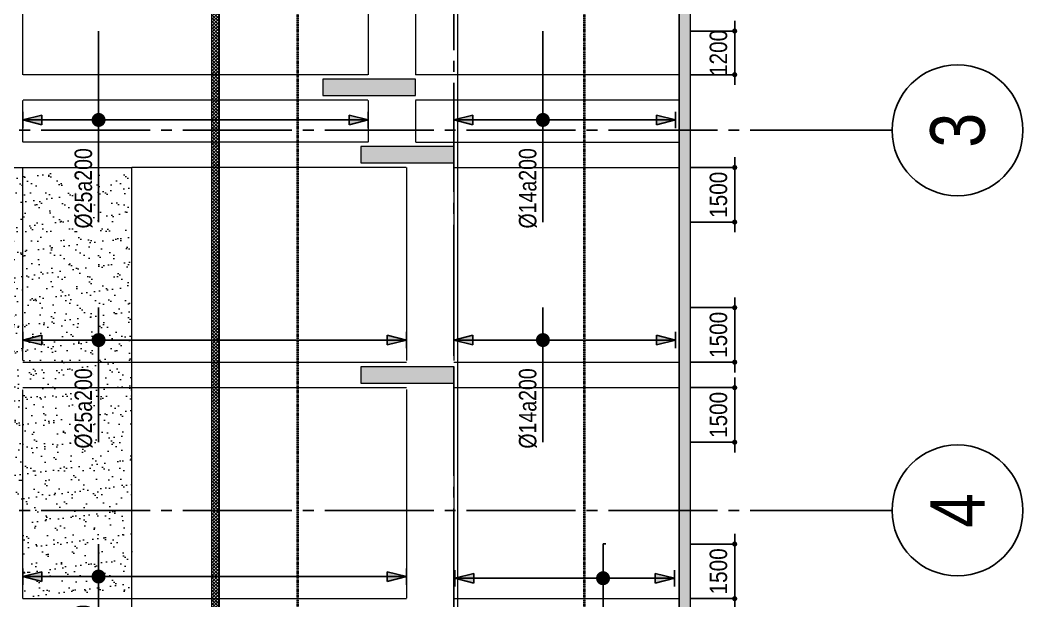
# Model space of a CAD drawing. Header units: millimetres. Extents: x -3819597 to -2591384, y 582389 to 820195.
# Drawn here: x -3344749 to -3317171, y 738094 to 754059 of the extents above; entities that cross this region are included whole.
import ezdxf
from ezdxf.enums import TextEntityAlignment as Align

# ---------------------------------------------------------------- set-up
doc = ezdxf.new("R2010")
doc.units = ezdxf.units.MM
doc.header["$MEASUREMENT"] = 0
for name, pattern in [('CENTER', [2, 1.25, -0.25, 0.25, -0.25]), ('CHG_XX_Cot_Ham 2$0$MB_Luoi truc$0$HTT Hidden 21', [3, 2, -1]), ('CHG_XX_Damsan_Ham 2$0$CHG_XX_Damsan_Ham 2$0$HIDDEN', [0.375, 0.25, -0.125]), ('CHG_XX_Luoi truc$0$MB_Luoi truc$0$Center101', [13, 10, -1, 1, -1]), ('HIDDEN', [0.375, 0.25, -0.125])]:
    doc.linetypes.add(name, pattern=pattern)
doc.layers.get('0').update_dxf_attribs({"lineweight": 9})
doc.layers.get('Defpoints').update_dxf_attribs({"color": 10, "lineweight": 0})
for name, color, linetype in [('02HN. TEXT B', 1, 'Continuous'), ('08HN. SSS X', 6, 'Continuous'), ('12HN. GRID', 1, 'CENTER'), ('CHG_XX_Damsan_Ham 2$0$DTE-MEP-REVISION-1', 2, 'Continuous'), ('CHG_XX_Luoi truc$0$Grid', 34, 'Continuous'), ('CHG_XX_Luoi truc$0$Grid Line', 8, 'CHG_XX_Luoi truc$0$MB_Luoi truc$0$Center101'), ('dim', 51, 'Continuous')]:
    doc.layers.add(name, color=color, linetype=linetype)
for name, color, linetype, lineweight in [('CHG_XX_Cot_Ham 2$0$NS-Pier-H2', 150, 'Continuous', 13), ('CHG_XX_Cot_Ham 2$0$NS-Pier-H2 @ 1', 150, 'Continuous', 13), ('CHG_XX_Cot_Ham 2$0$NS-Pier-H2 @ 150', 150, 'Continuous', 13), ("CHG_XX_Damsan_Ham 2$0$CHG_XX_Damsan_Ham 2$0$'S_General_Hidden_1 Thin", 1, 'CHG_XX_Damsan_Ham 2$0$CHG_XX_Damsan_Ham 2$0$HIDDEN', 18), ('CHG_XX_Damsan_Ham 2$0$CHG_XX_Damsan_Ham 2$0$CHG_XX_Damsan_Ham 2$0$Start net bao', 3, 'Continuous', 18), ('CHG_XX_Damsan_Ham 2$0$CHG_XX_Damsan_Ham 2$0$DBAO', 3, 'Continuous', 13), ('CHG_XX_Damsan_Ham 2$0$CHG_XX_Damsan_Ham 2$0$DTE-MEP-H-SLAB TEXT', 3, 'Continuous', 0), ('CHG_XX_Damsan_Ham 2$0$CHG_XX_Damsan_Ham 2$0$mach ngung thi cong', 6, 'Continuous', 13), ('CHG_XX_Damsan_Ham 2$0$CHG_XX_Damsan_Ham 2$0$Start hatch', 8, 'Continuous', 25), ('CHG_XX_Damsan_Ham 2$0$CHG_XX_Damsan_Ham 2$0$Start net bao', 3, 'Continuous', 18), ('CHG_XX_Damsan_Ham 2$0$CHG_XX_Damsan_Ham 2$0$Start vach', 6, 'Continuous', 25), ('CHG_XX_Damsan_Ham 2$0$DTE-MEP-H-SLAB TEXT', 3, 'Continuous', 0), ('CHG_XX_Damsan_Ham 2$0$HATCH', 57, 'Continuous', 9), ('CHG_XX_Damsan_Ham 2$0$mach ngung thi cong', 6, 'Continuous', 13), ('CHG_XX_Damsan_Ham 2$0$Start vach', 6, 'Continuous', 25), ('thep chay suot', 5, 'HIDDEN', 40)]:
    doc.layers.add(name, color=color, linetype=linetype, lineweight=lineweight)
doc.styles.add('[HN042014]STYLE', font='arial.ttf', dxfattribs={"width": 0.8})
doc.styles.add('CHG_XX_Luoi truc$0$MB_Luoi truc$0$Grid A-F$0$VNI-HelveCB', font='VHELVCB_0.TTF')
doc.styles.add('MB_Luoi truc$0$Arial_C', font='arial.ttf', dxfattribs={"width": 0.85})
doc.dimstyles.new('200', dxfattribs={"dimscale": 200, "dimtxt": 2.4, "dimasz": 0.7, "dimexe": 0.0003, "dimexo": 0, "dimgap": 1, "dimtad": 1, "dimdec": 0, "dimzin": 12, "dimdsep": 46, "dimtxsty": 'MB_Luoi truc$0$Arial_C', "dimblk": 'MB_Luoi truc$0$_Dot', "dimcen": 0.5, "dimclrd": 256, "dimclre": 8, "dimclrt": 1, "dimadec": 0, "dimazin": 0, "dimtfac": 1, "dimtdec": 0, "dimtix": 1, "dimtmove": 2, "dimatfit": 3, "dimldrblk": 'MB_Luoi truc$0$HTT Arrow 30', "dimfxl": 1, "dimtolj": 1, "dimtzin": 0, "dimlwe": -1, "dimarcsym": 0})

# ---------------------------------------------------------------- blocks, each defined once
blk = doc.blocks.new('MB_Luoi truc$0$_Dot')
at = {"color": 0, "linetype": 'ByBlock', "lineweight": -2}
blk.add_line((-0.5, 0), (-1, 0), dxfattribs=at)
at = {"color": 0, "linetype": 'ByBlock', "const_width": 0.5}
blk.add_lwpolyline([(-0.25, 0, 1), (0.25, 0, 1)], format="xyb", close=True, dxfattribs=at)
blk = doc.blocks.new('*D465')
at = {"layer": 'Defpoints', "color": 0, "ltscale": 1500, "transparency": 16777216}
for p in [(-3326324, 739656), (-3325098, 739656), (-3326324, 738156)]:
    blk.add_point(p, dxfattribs=at)
at = {"layer": 'dim', "lineweight": -2, "ltscale": 1500, "transparency": 16777216}
for p, q in [((-3325098, 739796), (-3325098, 739936)), ((-3325098, 738156), (-3325098, 739656)), ((-3325098, 738016), (-3325098, 737876))]:
    blk.add_line(p, q, dxfattribs=at)
at = {"layer": 'dim', "color": 8, "ltscale": 1500, "transparency": 16777216}
for p, q in [((-3326324, 739656), (-3325098, 739656)), ((-3326324, 738156), (-3325098, 738156))]:
    blk.add_line(p, q, dxfattribs=at)
at = {"layer": 'dim', "lineweight": -2, "ltscale": 1500, "transparency": 16777216, "xscale": 140, "yscale": 140, "zscale": 140}
for p, rotation in [((-3325098, 739656), 270), ((-3325098, 738156), 90)]:
    blk.add_blockref('MB_Luoi truc$0$_Dot', p, dxfattribs=dict(at, rotation=rotation))
at = {"layer": 'dim', "color": 1, "ltscale": 1500, "transparency": 16777216, "insert": (-3325543, 738906), "char_height": 480, "attachment_point": 5, "rotation": 90, "style": 'MB_Luoi truc$0$Arial_C'}
blk.add_mtext('\\A1;1500', dxfattribs=at)
blk = doc.blocks.new('MB_Luoi truc$0$HTT Arrow 30')
blk.add_hatch(color=256).paths.add_polyline_path([(-2.5, 0.375), (-2.5, -0.375), (0, 0)])
at = {"color": 0, "linetype": 'ByBlock', "lineweight": -2}
for p, q in [((0, 0), (-2.5, 0.375)), ((-2.5, -0.375), (-2.5, 0.375)), ((0, 0), (-2.5, -0.375))]:
    blk.add_line(p, q, dxfattribs=at)
blk = doc.blocks.new('*U459')
at = {"layer": '12HN. GRID', "linetype": 'Continuous'}
h = blk.add_hatch(color=256, dxfattribs=at)
h.dxf.hatch_style = 1
h.paths.add_polyline_path([(-44, 641.6), (44, 641.6), (0, 817.6)])
h = blk.add_hatch(color=256, dxfattribs=at)
h.dxf.hatch_style = 1
h.paths.add_polyline_path([(0, -1215.7), (44, -1039.7), (-44, -1039.7)])
at = {"layer": '08HN. SSS X', "linetype": 'ByBlock', "ltscale": 10}
for p, q in [((-297.6, 0), (935.7, 0)), ((-297.6, 0), (-297.6, 0)), ((935.7, 0), (935.7, 0))]:
    blk.add_line(p, q, dxfattribs=at)
at = {"layer": '12HN. GRID', "linetype": 'Continuous'}
for p, q in [((-75, 817.6), (75, 817.6)), ((-44, 641.6), (0, 817.6)), ((0, 817.6), (0, -1215.7)), ((0, 817.6), (44, 641.6)), ((-44, 641.6), (44, 641.6)), ((-44, -1039.7), (44, -1039.7)), ((-44, -1039.7), (0, -1215.7)), ((0, -1215.7), (44, -1039.7)), ((-75, -1215.7), (75, -1215.7))]:
    blk.add_line(p, q, dxfattribs=at)
at = {"layer": '12HN. GRID', "linetype": 'Continuous', "const_width": 64, "flags": 128}
blk.add_lwpolyline([(-32, 0, -1), (32, 0, -1)], format="xyb", close=True, dxfattribs=at)
at = {"layer": '02HN. TEXT B', "linetype": 'ByBlock', "style": '[HN042014]STYLE', "width": 0.8, "flags": 8}
blk.add_attdef('1', text='', height=160, dxfattribs=at).set_placement((260.1, 140), align=Align.MIDDLE_LEFT)
blk.add_attdef('0', text='', height=160, dxfattribs=at).set_placement((1102.5, 160), align=Align.MIDDLE_CENTER)
at = {"layer": 'Defpoints', "color": 9, "linetype": 'ByBlock', "style": '[HN042014]STYLE', "width": 0.8, "flags": 9}
for tag, p in [('2', (2890.2, 3041.3)), ('3', (2890.2, 2636.5)), ('4', (2890.2, 2231.8)), ('5', (2890.2, 1841.3))]:
    blk.add_attdef(tag, text='', height=250, dxfattribs=at).set_placement(p, align=Align.MIDDLE_CENTER)
blk = doc.blocks.new('*D466')
at = {"layer": 'Defpoints', "color": 0, "ltscale": 1500, "transparency": 16777216}
for p in [(-3326324, 743956), (-3326324, 742456), (-3325098, 742456)]:
    blk.add_point(p, dxfattribs=at)
at = {"layer": 'dim', "lineweight": -2, "ltscale": 1500, "transparency": 16777216}
for p, q in [((-3325098, 744096), (-3325098, 744236)), ((-3325098, 743956), (-3325098, 742456)), ((-3325098, 742316), (-3325098, 742176))]:
    blk.add_line(p, q, dxfattribs=at)
at = {"layer": 'dim', "color": 8, "ltscale": 1500, "transparency": 16777216}
for p, q in [((-3326324, 743956), (-3325097, 743956)), ((-3326324, 742456), (-3325097, 742456))]:
    blk.add_line(p, q, dxfattribs=at)
at = {"layer": 'dim', "lineweight": -2, "ltscale": 1500, "transparency": 16777216, "xscale": 140, "yscale": 140, "zscale": 140}
for p, rotation in [((-3325098, 743956), 270), ((-3325098, 742456), 90)]:
    blk.add_blockref('MB_Luoi truc$0$_Dot', p, dxfattribs=dict(at, rotation=rotation))
at = {"layer": 'dim', "color": 1, "ltscale": 1500, "transparency": 16777216, "insert": (-3325543, 743206), "char_height": 480, "attachment_point": 5, "rotation": 90, "style": 'MB_Luoi truc$0$Arial_C'}
blk.add_mtext('\\A1;1500', dxfattribs=at)
blk = doc.blocks.new('*D467')
at = {"layer": 'Defpoints', "color": 0, "ltscale": 1500, "transparency": 16777216}
for p in [(-3326324, 746156), (-3325098, 746156), (-3326324, 744656)]:
    blk.add_point(p, dxfattribs=at)
at = {"layer": 'dim', "lineweight": -2, "ltscale": 1500, "transparency": 16777216}
for p, q in [((-3325098, 746296), (-3325098, 746436)), ((-3325098, 744656), (-3325098, 746156)), ((-3325098, 744516), (-3325098, 744376))]:
    blk.add_line(p, q, dxfattribs=at)
at = {"layer": 'dim', "color": 8, "ltscale": 1500, "transparency": 16777216}
for p, q in [((-3326324, 746156), (-3325097, 746156)), ((-3326324, 744656), (-3325097, 744656))]:
    blk.add_line(p, q, dxfattribs=at)
at = {"layer": 'dim', "lineweight": -2, "ltscale": 1500, "transparency": 16777216, "xscale": 140, "yscale": 140, "zscale": 140}
for p, rotation in [((-3325098, 746156), 270), ((-3325098, 744656), 90)]:
    blk.add_blockref('MB_Luoi truc$0$_Dot', p, dxfattribs=dict(at, rotation=rotation))
at = {"layer": 'dim', "color": 1, "ltscale": 1500, "transparency": 16777216, "insert": (-3325543, 745406), "char_height": 480, "attachment_point": 5, "rotation": 90, "style": 'MB_Luoi truc$0$Arial_C'}
blk.add_mtext('\\A1;1500', dxfattribs=at)
blk = doc.blocks.new('*U470')
at = {"layer": '12HN. GRID', "linetype": 'Continuous'}
h = blk.add_hatch(color=256, dxfattribs=at)
h.dxf.hatch_style = 1
h.paths.add_polyline_path([(-44, 641.6), (44, 641.6), (0, 817.6)])
h = blk.add_hatch(color=256, dxfattribs=at)
h.dxf.hatch_style = 1
h.paths.add_polyline_path([(0, -1215.7), (44, -1039.7), (-44, -1039.7)])
at = {"layer": '08HN. SSS X', "linetype": 'ByBlock', "ltscale": 10}
for p, q in [((-814.3, 0), (935.7, 0)), ((-814.3, 0), (-814.3, 0)), ((935.7, 0), (935.7, 0))]:
    blk.add_line(p, q, dxfattribs=at)
at = {"layer": '12HN. GRID', "linetype": 'Continuous'}
for p, q in [((-75, 817.6), (75, 817.6)), ((-44, 641.6), (0, 817.6)), ((0, 817.6), (0, -1215.7)), ((0, 817.6), (44, 641.6)), ((-44, 641.6), (44, 641.6)), ((-44, -1039.7), (44, -1039.7)), ((-44, -1039.7), (0, -1215.7)), ((0, -1215.7), (44, -1039.7)), ((-75, -1215.7), (75, -1215.7))]:
    blk.add_line(p, q, dxfattribs=at)
at = {"layer": '12HN. GRID', "linetype": 'Continuous', "const_width": 64, "flags": 128}
blk.add_lwpolyline([(-32, 0, -1), (32, 0, -1)], format="xyb", close=True, dxfattribs=at)
at = {"layer": '02HN. TEXT B', "linetype": 'ByBlock', "style": '[HN042014]STYLE', "width": 0.8, "flags": 8}
blk.add_attdef('1', text='', height=160, dxfattribs=at).set_placement((260.1, 140), align=Align.MIDDLE_LEFT)
blk.add_attdef('0', text='', height=160, dxfattribs=at).set_placement((1102.5, 160), align=Align.MIDDLE_CENTER)
at = {"layer": 'Defpoints', "color": 9, "linetype": 'ByBlock', "style": '[HN042014]STYLE', "width": 0.8, "flags": 9}
for tag, p in [('2', (2890.2, 3041.3)), ('3', (2890.2, 2636.5)), ('4', (2890.2, 2231.8)), ('5', (2890.2, 1841.3))]:
    blk.add_attdef(tag, text='', height=250, dxfattribs=at).set_placement(p, align=Align.MIDDLE_CENTER)
blk = doc.blocks.new('*D468')
at = {"layer": 'Defpoints', "color": 0, "ltscale": 1500, "transparency": 16777216}
for p in [(-3326324, 750006), (-3326324, 748506), (-3325098, 748506)]:
    blk.add_point(p, dxfattribs=at)
at = {"layer": 'dim', "lineweight": -2, "ltscale": 1500, "transparency": 16777216}
for p, q in [((-3325098, 750146), (-3325098, 750286)), ((-3325098, 750006), (-3325098, 748506)), ((-3325098, 748366), (-3325098, 748226))]:
    blk.add_line(p, q, dxfattribs=at)
at = {"layer": 'dim', "color": 8, "ltscale": 1500, "transparency": 16777216}
for p, q in [((-3326324, 750006), (-3325098, 750006)), ((-3326324, 748506), (-3325098, 748506))]:
    blk.add_line(p, q, dxfattribs=at)
at = {"layer": 'dim', "lineweight": -2, "ltscale": 1500, "transparency": 16777216, "xscale": 140, "yscale": 140, "zscale": 140}
for p, rotation in [((-3325098, 750006), 270), ((-3325098, 748506), 90)]:
    blk.add_blockref('MB_Luoi truc$0$_Dot', p, dxfattribs=dict(at, rotation=rotation))
at = {"layer": 'dim', "color": 1, "ltscale": 1500, "transparency": 16777216, "insert": (-3325543, 749256), "char_height": 480, "attachment_point": 5, "rotation": 90, "style": 'MB_Luoi truc$0$Arial_C'}
blk.add_mtext('\\A1;1500', dxfattribs=at)
blk = doc.blocks.new('*D469')
at = {"layer": 'Defpoints', "color": 0, "ltscale": 1500, "transparency": 16777216}
for p in [(-3326324, 753756), (-3325098, 753756), (-3326324, 752556)]:
    blk.add_point(p, dxfattribs=at)
at = {"layer": 'dim', "lineweight": -2, "ltscale": 1500, "transparency": 16777216}
for p, q in [((-3325098, 753896), (-3325098, 754036)), ((-3325098, 752556), (-3325098, 753756)), ((-3325098, 752416), (-3325098, 752276))]:
    blk.add_line(p, q, dxfattribs=at)
at = {"layer": 'dim', "color": 8, "ltscale": 1500, "transparency": 16777216}
for p, q in [((-3326324, 753756), (-3325098, 753756)), ((-3326324, 752556), (-3325098, 752556))]:
    blk.add_line(p, q, dxfattribs=at)
at = {"layer": 'dim', "lineweight": -2, "ltscale": 1500, "transparency": 16777216, "xscale": 140, "yscale": 140, "zscale": 140}
for p, rotation in [((-3325098, 753756), 270), ((-3325098, 752556), 90)]:
    blk.add_blockref('MB_Luoi truc$0$_Dot', p, dxfattribs=dict(at, rotation=rotation))
at = {"layer": 'dim', "color": 1, "ltscale": 1500, "transparency": 16777216, "insert": (-3325543, 753156), "char_height": 480, "attachment_point": 5, "rotation": 90, "style": 'MB_Luoi truc$0$Arial_C'}
blk.add_mtext('\\A1;1200', dxfattribs=at)
blk = doc.blocks.new('*U496')
at = {"layer": '12HN. GRID', "linetype": 'Continuous'}
h = blk.add_hatch(color=256, dxfattribs=at)
h.dxf.hatch_style = 1
h.paths.add_polyline_path([(-44, 518.8), (44, 518.8), (0, 694.8)])
h = blk.add_hatch(color=256, dxfattribs=at)
h.dxf.hatch_style = 1
h.paths.add_polyline_path([(0, -2821.9), (44, -2645.9), (-44, -2645.9)])
at = {"layer": '08HN. SSS X', "linetype": 'ByBlock', "ltscale": 10}
for p, q in [((-297.6, 0), (935.7, 0)), ((-297.6, 0), (-297.6, 0)), ((935.7, 0), (935.7, 0))]:
    blk.add_line(p, q, dxfattribs=at)
at = {"layer": '12HN. GRID', "linetype": 'Continuous'}
for p, q in [((-75, 694.8), (75, 694.8)), ((-44, 518.8), (0, 694.8)), ((0, 694.8), (0, -2821.9)), ((0, 694.8), (44, 518.8)), ((-44, 518.8), (44, 518.8)), ((-44, -2645.9), (44, -2645.9)), ((-44, -2645.9), (0, -2821.9)), ((0, -2821.9), (44, -2645.9)), ((-75, -2821.9), (75, -2821.9))]:
    blk.add_line(p, q, dxfattribs=at)
at = {"layer": '12HN. GRID', "linetype": 'Continuous', "const_width": 64, "flags": 128}
blk.add_lwpolyline([(-32, 0, -1), (32, 0, -1)], format="xyb", close=True, dxfattribs=at)
at = {"layer": '02HN. TEXT B', "linetype": 'ByBlock', "style": '[HN042014]STYLE', "width": 0.8, "flags": 8}
blk.add_attdef('1', text='', height=160, dxfattribs=at).set_placement((260.1, 140), align=Align.MIDDLE_LEFT)
blk.add_attdef('0', text='', height=160, dxfattribs=at).set_placement((1102.5, 160), align=Align.MIDDLE_CENTER)
at = {"layer": 'Defpoints', "color": 9, "linetype": 'ByBlock', "style": '[HN042014]STYLE', "width": 0.8, "flags": 9}
for tag, p in [('2', (2890.2, 3041.3)), ('3', (2890.2, 2636.5)), ('4', (2890.2, 2231.8)), ('5', (2890.2, 1841.3))]:
    blk.add_attdef(tag, text='', height=250, dxfattribs=at).set_placement(p, align=Align.MIDDLE_CENTER)
blk = doc.blocks.new('*U495')
at = {"layer": '12HN. GRID', "linetype": 'Continuous'}
h = blk.add_hatch(color=256, dxfattribs=at)
h.dxf.hatch_style = 1
h.paths.add_polyline_path([(-44, 518.8), (44, 518.8), (0, 694.8)])
h = blk.add_hatch(color=256, dxfattribs=at)
h.dxf.hatch_style = 1
h.paths.add_polyline_path([(0, -2821.8), (44, -2645.8), (-44, -2645.8)])
at = {"layer": '08HN. SSS X', "linetype": 'ByBlock', "ltscale": 10}
for p, q in [((-297.6, 0), (935.7, 0)), ((-297.6, 0), (-297.6, 0)), ((935.7, 0), (935.7, 0))]:
    blk.add_line(p, q, dxfattribs=at)
at = {"layer": '12HN. GRID', "linetype": 'Continuous'}
for p, q in [((-75, 694.8), (75, 694.8)), ((-44, 518.8), (0, 694.8)), ((0, 694.8), (0, -2821.8)), ((0, 694.8), (44, 518.8)), ((-44, 518.8), (44, 518.8)), ((-44, -2645.8), (44, -2645.8)), ((-44, -2645.8), (0, -2821.8)), ((0, -2821.8), (44, -2645.8)), ((-75, -2821.8), (75, -2821.8))]:
    blk.add_line(p, q, dxfattribs=at)
at = {"layer": '12HN. GRID', "linetype": 'Continuous', "const_width": 64, "flags": 128}
blk.add_lwpolyline([(-32, 0, -1), (32, 0, -1)], format="xyb", close=True, dxfattribs=at)
at = {"layer": '02HN. TEXT B', "linetype": 'ByBlock', "style": '[HN042014]STYLE', "width": 0.8, "flags": 8}
blk.add_attdef('1', text='', height=160, dxfattribs=at).set_placement((260.1, 140), align=Align.MIDDLE_LEFT)
blk.add_attdef('0', text='', height=160, dxfattribs=at).set_placement((1102.5, 160), align=Align.MIDDLE_CENTER)
at = {"layer": 'Defpoints', "color": 9, "linetype": 'ByBlock', "style": '[HN042014]STYLE', "width": 0.8, "flags": 9}
for tag, p in [('2', (2890.2, 3041.3)), ('3', (2890.2, 2636.5)), ('4', (2890.2, 2231.8)), ('5', (2890.2, 1841.3))]:
    blk.add_attdef(tag, text='', height=250, dxfattribs=at).set_placement(p, align=Align.MIDDLE_CENTER)
blk = doc.blocks.new('*U494')
at = {"layer": '12HN. GRID', "linetype": 'Continuous'}
h = blk.add_hatch(color=256, dxfattribs=at)
h.dxf.hatch_style = 1
h.paths.add_polyline_path([(-44, 518.8), (44, 518.8), (0, 694.8)])
h = blk.add_hatch(color=256, dxfattribs=at)
h.dxf.hatch_style = 1
h.paths.add_polyline_path([(0, -2471.9), (44, -2295.9), (-44, -2295.9)])
at = {"layer": '08HN. SSS X', "linetype": 'ByBlock', "ltscale": 10}
for p, q in [((-814.3, 0), (935.7, 0)), ((-814.3, 0), (-814.3, 0)), ((935.7, 0), (935.7, 0))]:
    blk.add_line(p, q, dxfattribs=at)
at = {"layer": '12HN. GRID', "linetype": 'Continuous'}
for p, q in [((-75, 694.8), (75, 694.8)), ((-44, 518.8), (0, 694.8)), ((0, 694.8), (0, -2471.9)), ((0, 694.8), (44, 518.8)), ((-44, 518.8), (44, 518.8)), ((-44, -2295.9), (44, -2295.9)), ((-44, -2295.9), (0, -2471.9)), ((0, -2471.9), (44, -2295.9)), ((-75, -2471.9), (75, -2471.9))]:
    blk.add_line(p, q, dxfattribs=at)
at = {"layer": '12HN. GRID', "linetype": 'Continuous', "const_width": 64, "flags": 128}
blk.add_lwpolyline([(-32, 0, -1), (32, 0, -1)], format="xyb", close=True, dxfattribs=at)
at = {"layer": '02HN. TEXT B', "linetype": 'ByBlock', "style": '[HN042014]STYLE', "width": 0.8, "flags": 8}
blk.add_attdef('1', text='', height=160, dxfattribs=at).set_placement((260.1, 140), align=Align.MIDDLE_LEFT)
blk.add_attdef('0', text='', height=160, dxfattribs=at).set_placement((1102.5, 160), align=Align.MIDDLE_CENTER)
at = {"layer": 'Defpoints', "color": 9, "linetype": 'ByBlock', "style": '[HN042014]STYLE', "width": 0.8, "flags": 9}
for tag, p in [('2', (2890.2, 3041.3)), ('3', (2890.2, 2636.5)), ('4', (2890.2, 2231.8)), ('5', (2890.2, 1841.3))]:
    blk.add_attdef(tag, text='', height=250, dxfattribs=at).set_placement(p, align=Align.MIDDLE_CENTER)
blk = doc.blocks.new('*U1035')
at = {"layer": 'CHG_XX_Cot_Ham 2$0$NS-Pier-H2 @ 1'}
h = blk.add_hatch(color=256, dxfattribs=at)
h.dxf.hatch_style = 1
h.paths.add_polyline_path([(450, 0), (0, 0), (0, -2550), (450, -2550)])
at = {"layer": 'CHG_XX_Cot_Ham 2$0$NS-Pier-H2 @ 150'}
h = blk.add_hatch(color=256, dxfattribs=at)
h.dxf.hatch_style = 1
h.paths.add_polyline_path([(450, 0), (0, 0), (0, -2550), (450, -2550)])
blk = doc.blocks.new('CHG_XX_Cot_Ham 2$0$Block A_C450x2250')
at = {"layer": 'CHG_XX_Cot_Ham 2$0$NS-Pier-H2'}
blk.add_lwpolyline([(450, -2550), (0, -2550), (0, 0), (450, 0)], close=True, dxfattribs=at)
blk.add_blockref('*U1035', (0, 0), dxfattribs=at)
blk = doc.blocks.new('*U1029')
at = {"layer": 'CHG_XX_Luoi truc$0$Grid Line'}
blk.add_line((0, 0), (0, 608), dxfattribs=at)
at = {"layer": 'CHG_XX_Luoi truc$0$Grid', "lineweight": -2, "style": 'CHG_XX_Luoi truc$0$MB_Luoi truc$0$Grid A-F$0$VNI-HelveCB'}
for tag, p in [('GRIDSUB', (0, 617)), ('GRID', (0, -9))]:
    blk.add_attdef(tag, text='', height=5, dxfattribs=at).set_placement(p, align=Align.MIDDLE)
blk = doc.blocks.new('*U1031')
at = {"layer": 'CHG_XX_Luoi truc$0$Grid', "lineweight": -2}
blk.add_line((0, -3), (0, 0), dxfattribs=at)
blk.add_circle((0, -9), 6, dxfattribs=at)
at = {"layer": 'CHG_XX_Luoi truc$0$Grid Line'}
blk.add_line((0, 0), (0, 438), dxfattribs=at)
at = {"layer": 'CHG_XX_Luoi truc$0$Grid', "lineweight": -2, "style": 'CHG_XX_Luoi truc$0$MB_Luoi truc$0$Grid A-F$0$VNI-HelveCB'}
for tag, p in [('GRIDSUB', (0, 447)), ('GRID', (0, -9))]:
    blk.add_attdef(tag, text='', height=5, dxfattribs=at).set_placement(p, align=Align.MIDDLE)
blk = doc.blocks.new('CHG_XX_Luoi truc')
at = {"layer": 'CHG_XX_Luoi truc$0$Grid', "xscale": 300, "yscale": 300, "zscale": 300}
blk.add_blockref('*U1029', (99550, -12747), dxfattribs=at)
at = {"layer": 'CHG_XX_Luoi truc$0$Grid'}
ref = blk.add_blockref('*U1031', (110703, 141050), dxfattribs=dict(at, xscale=300.0000000000013, yscale=300.0000000000013, zscale=300.0000000000013, rotation=90))
ref.add_attrib('GRID', '3', dxfattribs={"lineweight": -2, "height": 1500, "rotation": 90, "style": 'CHG_XX_Luoi truc$0$MB_Luoi truc$0$Grid A-F$0$VNI-HelveCB'}).set_placement((113403, 141050), align=Align.MIDDLE)
ref = blk.add_blockref('*U1031', (110703, 130600), dxfattribs=dict(at, xscale=300.0000000000013, yscale=300.0000000000013, zscale=300.0000000000013, rotation=90))
ref.add_attrib('GRID', '4', dxfattribs={"lineweight": -2, "height": 1500, "rotation": 90, "style": 'CHG_XX_Luoi truc$0$MB_Luoi truc$0$Grid A-F$0$VNI-HelveCB'}).set_placement((113403, 130600), align=Align.MIDDLE)
blk = doc.blocks.new('CHG_XX_Cot_Ham 2')
at = {"layer": 'CHG_XX_Cot_Ham 2$0$NS-Pier-H2'}
h = blk.add_hatch(color=256, dxfattribs=at)
h.dxf.hatch_style = 1
h.paths.add_polyline_path([(99639.2, 163400), (-10900, 163400), (-10900, 85450), (-300, 85450), (-300, 84050), (32350, 84050), (32350, -9000), (103575.5, -9000), (106050, -6022), (106050, 158254.3)])
h.paths.add_polyline_path([(99533.7, 163100), (105750, 158110.4), (105750, 90450), (105650, 90450), (105750, 90450), (105750, 13850), (105750, 13722.3), (105750, -5913.6), (103434.7, -8700), (93599.8, -8700), (93299.8, -8700), (32650, -8700), (32650, 84350), (0, 84350), (0, 85750), (-10600, 85750), (-10600, 163100), (93600, 163100)], flags=16)
for p, q in [((105750, 158110.4), (105750, 90450)), ((106050, 158254.3), (106050, -6022))]:
    blk.add_line(p, q, dxfattribs=at)
at = {"layer": 'CHG_XX_Cot_Ham 2$0$NS-Pier-H2', "linetype": 'CHG_XX_Cot_Ham 2$0$MB_Luoi truc$0$HTT Hidden 21'}
blk.add_lwpolyline([(99639.2, 163400), (106050, 158254.3), (106050, -6022), (103575.5, -9000), (32350, -9000), (32350, 84050), (-300, 84050), (-300, 85450), (-10900, 85450), (-10900, 163400)], close=True, dxfattribs=at)
at = {"layer": 'CHG_XX_Cot_Ham 2$0$NS-Pier-H2'}
blk.add_blockref('CHG_XX_Luoi truc', (0, 0), dxfattribs=at)
at = {"layer": 'CHG_XX_Cot_Ham 2$0$NS-Pier-H2', "xscale": -1, "rotation": 90}
for p in [(95950, 142450), (97000, 140600), (97000, 134550)]:
    blk.add_blockref('CHG_XX_Cot_Ham 2$0$Block A_C450x2250', p, dxfattribs=at)
blk = doc.blocks.new('CHG_XX_Damsan_Ham 2$0$CHG_XX_Damsan_Ham 2$0$sdfsgdh')
at = {"layer": 'CHG_XX_Damsan_Ham 2$0$CHG_XX_Damsan_Ham 2$0$Start hatch', "ltscale": 0.5}
h = blk.add_hatch(dxfattribs=at)
h.set_pattern_fill('ANSI37', color=256, scale=500)
h.set_pattern_definition([(45, (273994.73, -8650), (-44.194174, 44.194174), []), (135, (273994.73, -8650), (-44.194174, -44.194174), [])])
h.paths.add_polyline_path([(103800, -3), (103600, -3), (103600, -403), (102202, -403), (102202, 1800), (102002, 1800), (102002, -603), (103600, -603), (103600, -36361), (103800, -36361)])
at = {"layer": 'CHG_XX_Damsan_Ham 2$0$DTE-MEP-H-SLAB TEXT', "color": 2, "ltscale": 0.5, "flags": 128}
blk.add_lwpolyline([(103600, -74225), (103600, -603)], dxfattribs=at)
at = {"layer": 'CHG_XX_Damsan_Ham 2$0$DTE-MEP-REVISION-1', "ltscale": 0.5}
blk.add_line((103800, -3), (103800, -74225), dxfattribs=at)
blk = doc.blocks.new('CHG_XX_Damsan_Ham 2', base_point=(3089256, -609981))
at = {"layer": 'CHG_XX_Damsan_Ham 2$0$HATCH'}
h = blk.add_hatch(dxfattribs=at)
h.set_pattern_fill('AR-SAND', color=256, scale=262.5)
h.paths.add_polyline_path([(90700, 139900), (87300, 139900), (87300, 130600), (90700, 130600)])
h = blk.add_hatch(dxfattribs=at)
h.set_pattern_fill('AR-SAND', color=256, scale=262.5)
h.paths.add_polyline_path([(90700, 130600), (87700, 130600), (87700, 128175), (90700, 128175)])
at = {"layer": "CHG_XX_Damsan_Ham 2$0$CHG_XX_Damsan_Ham 2$0$'S_General_Hidden_1 Thin", "ltscale": 10}
for p, q in [((87700, 142575), (87700, 146825)), ((97200, 146800), (97200, 142575)), ((98500, 146800), (98500, 142575)), ((97200, 142575), (87700, 142575)), ((105750, 142575), (98500, 142575)), ((87700, 140725), (87700, 141875)), ((97200, 141875), (87700, 141875)), ((97200, 141875), (97200, 140725)), ((105750, 141875), (98500, 141875)), ((98500, 141875), (98500, 140725)), ((97200, 140725), (87700, 140725)), ((98500, 140725), (99550, 140725)), ((99550, 140725), (105750, 140725)), ((99550, 140725), (105750, 140725)), ((77450, 140025), (90700, 140025)), ((87700, 134725), (87700, 140025)), ((98250, 140025), (90700, 140025)), ((90700, 125425), (90700, 140025)), ((98250, 140025), (98250, 134725)), ((99550, 140025), (99550, 134725)), ((99550, 140025), (105750, 140025)), ((99550, 140025), (105750, 140025)), ((87700, 134675), (98250, 134675)), ((99550, 134675), (105750, 134675)), ((99550, 134675), (105750, 134675)), ((87700, 133975), (98250, 133975)), ((87700, 128175), (87700, 133925)), ((98250, 133925), (98250, 128175)), ((99550, 133975), (105750, 133975)), ((99550, 133975), (105750, 133975)), ((99550, 133925), (99550, 128175)), ((87700, 128175), (98250, 128175)), ((99550, 128175), (105750, 128175))]:
    blk.add_line(p, q, dxfattribs=at)
at = {"layer": 'CHG_XX_Damsan_Ham 2$0$CHG_XX_Damsan_Ham 2$0$CHG_XX_Damsan_Ham 2$0$Start net bao'}
for points in [[(-10900, 163400), (99639, 163400), (106050, 158250), (106050, -6022), (103576, -9000), (32350, -9000), (32350, 84050), (-300, 84050)], [(-10600, 85750), (-10600, 163100), (99534, 163100), (105750, 158106), (105750, 128050)]]:
    blk.add_lwpolyline(points, dxfattribs=at)
at = {"layer": 'CHG_XX_Damsan_Ham 2$0$CHG_XX_Damsan_Ham 2$0$mach ngung thi cong'}
blk.add_lwpolyline([(23700, 90148), (-100, 90150), (-100, 153400), (99650, 153400), (99650, 71950), (75851, 71950), (75851, 88800), (75851, 88800), (75851, 129600), (23700, 129600)], close=True, dxfattribs=at)
at = {"layer": 'CHG_XX_Damsan_Ham 2$0$CHG_XX_Damsan_Ham 2$0$Start net bao'}
for points in [[(-10900, 163400), (99639, 163400), (106050, 158250), (106050, -6022), (103576, -9000), (32350, -9000), (32350, 84050), (-300, 84050)], [(-10600, 85750), (-10600, 163100), (99534, 163100), (105750, 158106), (105750, 128050)]]:
    blk.add_lwpolyline(points, dxfattribs=at)
at = {"layer": 'CHG_XX_Damsan_Ham 2$0$CHG_XX_Damsan_Ham 2$0$Start vach'}
blk.add_lwpolyline([(105750, 12350), (105750, 156610)], dxfattribs=at)
at = {"layer": 'CHG_XX_Damsan_Ham 2$0$mach ngung thi cong'}
blk.add_lwpolyline([(23900, 90148), (-100, 90150), (-100, 153400), (99650, 153400), (99650, 71950), (75549, 71950), (75549, 88800), (75549, 88800), (75549, 129500), (23900, 129500)], close=True, dxfattribs=at)
at = {"layer": 'CHG_XX_Damsan_Ham 2$0$Start vach'}
blk.add_lwpolyline([(105750, 12350), (105750, 156610)], dxfattribs=at)
at = {"layer": 'CHG_XX_Damsan_Ham 2$0$CHG_XX_Damsan_Ham 2$0$DBAO'}
blk.add_blockref('CHG_XX_Cot_Ham 2', (0, 0), dxfattribs=at)
at = {"layer": 'CHG_XX_Damsan_Ham 2$0$CHG_XX_Damsan_Ham 2$0$DTE-MEP-H-SLAB TEXT'}
blk.add_blockref('CHG_XX_Damsan_Ham 2$0$CHG_XX_Damsan_Ham 2$0$sdfsgdh', (-10700, 160900), dxfattribs=at)
at = {"layer": 'CHG_XX_Damsan_Ham 2$0$HATCH'}
blk.add_blockref('CHG_XX_Cot_Ham 2', (0, 0), dxfattribs=at)
blk = doc.blocks.new('*U867')
at = {"layer": 'thep chay suot', "linetype": 'HIDDEN', "ltscale": 10}
blk.add_line((-26333.4, 0), (31133.2, 0), dxfattribs=at)
at = {"layer": '02HN. TEXT B', "linetype": 'ByBlock', "style": '[HN042014]STYLE', "width": 0.8, "flags": 8}
blk.add_attdef('1', text='', height=160, dxfattribs=at).set_placement((-814.5, 134.4), align=Align.MIDDLE_LEFT)
blk.add_attdef('0', text='', height=160, dxfattribs=at).set_placement((-351.3, 10.6), align=Align.MIDDLE_CENTER)
at = {"layer": 'Defpoints', "color": 9, "linetype": 'ByBlock', "style": '[HN042014]STYLE', "width": 0.8, "flags": 9}
for tag, p in [('2', (27456.6, 1373.3)), ('3', (27456.6, 968.5)), ('4', (27456.6, 563.8)), ('5', (27456.6, 173.3))]:
    blk.add_attdef(tag, text='', height=250, dxfattribs=at).set_placement(p, align=Align.MIDDLE_CENTER)
blk = doc.blocks.new('*U868')
at = {"layer": 'thep chay suot', "linetype": 'HIDDEN', "ltscale": 10}
blk.add_line((-26333.4, 0), (30169.5, 0), dxfattribs=at)
at = {"layer": '02HN. TEXT B', "linetype": 'ByBlock', "style": '[HN042014]STYLE', "width": 0.8, "flags": 8}
blk.add_attdef('1', text='', height=160, dxfattribs=at).set_placement((-814.5, 134.4), align=Align.MIDDLE_LEFT)
blk.add_attdef('0', text='', height=160, dxfattribs=at).set_placement((-351.3, 10.6), align=Align.MIDDLE_CENTER)
at = {"layer": 'Defpoints', "color": 9, "linetype": 'ByBlock', "style": '[HN042014]STYLE', "width": 0.8, "flags": 9}
for tag, p in [('2', (27456.6, 1373.3)), ('3', (27456.6, 968.5)), ('4', (27456.6, 563.8)), ('5', (27456.6, 173.3))]:
    blk.add_attdef(tag, text='', height=250, dxfattribs=at).set_placement(p, align=Align.MIDDLE_CENTER)
blk = doc.blocks.new('*U947')
at = {"layer": '12HN. GRID', "linetype": 'Continuous'}
h = blk.add_hatch(color=256, dxfattribs=at)
h.dxf.hatch_style = 1
h.paths.add_polyline_path([(-44, 1183.2), (44, 1183.2), (0, 1359.2)])
h = blk.add_hatch(color=256, dxfattribs=at)
h.dxf.hatch_style = 1
h.paths.add_polyline_path([(0, -655), (44, -479), (-44, -479)])
at = {"layer": '08HN. SSS X', "linetype": 'ByBlock', "ltscale": 10}
for p, q in [((-314.5, 0), (485.6, 0)), ((-314.5, 0), (-314.5, -26.3)), ((485.6, 0), (485.6, -14.6))]:
    blk.add_line(p, q, dxfattribs=at)
at = {"layer": '12HN. GRID', "linetype": 'Continuous'}
for p, q in [((-75, 1359.2), (75, 1359.2)), ((-44, 1183.2), (0, 1359.2)), ((0, 1359.2), (0, -655)), ((0, 1359.2), (44, 1183.2)), ((-44, 1183.2), (44, 1183.2)), ((-44, -479), (44, -479)), ((-44, -479), (0, -655)), ((0, -655), (44, -479)), ((-75, -655), (75, -655))]:
    blk.add_line(p, q, dxfattribs=at)
at = {"layer": '12HN. GRID', "linetype": 'Continuous', "const_width": 64, "flags": 128}
blk.add_lwpolyline([(-32, 0, -1), (32, 0, -1)], format="xyb", close=True, dxfattribs=at)
at = {"layer": '02HN. TEXT B', "linetype": 'ByBlock', "style": '[HN042014]STYLE', "width": 0.8, "flags": 8}
blk.add_attdef('1', text='', height=160, dxfattribs=at).set_placement((260.1, 140), align=Align.MIDDLE_LEFT)
blk.add_attdef('0', text='', height=160, dxfattribs=at).set_placement((1102.5, 160), align=Align.MIDDLE_CENTER)
at = {"layer": 'Defpoints', "color": 9, "linetype": 'ByBlock', "style": '[HN042014]STYLE', "width": 0.8, "flags": 9}
for tag, p in [('2', (2890.2, 3041.3)), ('3', (2890.2, 2636.5)), ('4', (2890.2, 2231.8)), ('5', (2890.2, 1841.3))]:
    blk.add_attdef(tag, text='', height=250, dxfattribs=at).set_placement(p, align=Align.MIDDLE_CENTER)

msp = doc.modelspace()

# ---------------------------------------------------------------- block references
at = {"layer": '08HN. SSS X', "linetype": 'Continuous'}
ref = msp.add_blockref('*U494', (-3342589.9, 751313.4), dxfattribs=dict(at, xscale=-3, yscale=3, zscale=3, rotation=90))
ref.add_attrib('1', '%%c25a200', dxfattribs={"layer": '02HN. TEXT B', "linetype": 'ByBlock', "height": 480, "rotation": 90, "style": '[HN042014]STYLE', "width": 0.8}).set_placement((-3343009.9, 748329.7), align=Align.MIDDLE_LEFT)
ref = msp.add_blockref('*U470', (-3330371.4, 751313.4), dxfattribs=dict(at, xscale=-3, yscale=3, zscale=3, rotation=90))
ref.add_attrib('1', '%%c14a200', dxfattribs={"layer": '02HN. TEXT B', "linetype": 'ByBlock', "height": 480, "rotation": 90, "style": '[HN042014]STYLE', "width": 0.8}).set_placement((-3330791.4, 748329.7), align=Align.MIDDLE_LEFT)
ref = msp.add_blockref('*U495', (-3342589.8, 745263.4), dxfattribs=dict(at, xscale=-3, yscale=3, zscale=3, rotation=90))
ref.add_attrib('1', '%%c25a200', dxfattribs={"layer": '02HN. TEXT B', "linetype": 'ByBlock', "height": 480, "rotation": 90, "style": '[HN042014]STYLE', "width": 0.8}).set_placement((-3343009.8, 742279.7), align=Align.MIDDLE_LEFT)
ref = msp.add_blockref('*U459', (-3330371.4, 745263.4), dxfattribs=dict(at, xscale=-3, yscale=3, zscale=3, rotation=90))
ref.add_attrib('1', '%%c14a200', dxfattribs={"layer": '02HN. TEXT B', "linetype": 'ByBlock', "height": 480, "rotation": 90, "style": '[HN042014]STYLE', "width": 0.8}).set_placement((-3330791.4, 742279.7), align=Align.MIDDLE_LEFT)
ref = msp.add_blockref('*U496', (-3342589.9, 738763.4), dxfattribs=dict(at, xscale=-3, yscale=3, zscale=3, rotation=90))
ref.add_attrib('1', '%%c25a200', dxfattribs={"layer": '02HN. TEXT B', "linetype": 'ByBlock', "height": 480, "rotation": 90, "style": '[HN042014]STYLE', "width": 0.8}).set_placement((-3343009.9, 735779.7), align=Align.MIDDLE_LEFT)
ref = msp.add_blockref('*U947', (-3328718.1, 738717.8), dxfattribs=dict(at, xscale=-3, yscale=3, zscale=3, rotation=90))
ref.add_attrib('1', '%%c14a200', dxfattribs={"layer": '02HN. TEXT B', "linetype": 'ByBlock', "height": 480, "rotation": 90, "style": '[HN042014]STYLE', "width": 0.8}).set_placement((-3329138.1, 735734.1), align=Align.MIDDLE_LEFT)
at = {"layer": 'dim', "ltscale": 1500}
msp.add_blockref('CHG_XX_Damsan_Ham 2', (-343118.3, 0), dxfattribs=at)
at = {"layer": 'thep chay suot', "xscale": 3, "yscale": 3, "zscale": 3, "rotation": 90}
for name, p in [('*U867', (-3337112, 679981.3)), ('*U868', (-3329227.9, 679981.3))]:
    msp.add_blockref(name, p, dxfattribs=at)

# ---------------------------------------------------------------- dimensions: what is measured, and where the dimension line sits
at = {"layer": 'dim', "ltscale": 1500}
for base, p1, p2, picture, middle in [((-3325097.6, 753756.4), (-3326324.3, 752556), (-3326324.3, 753756.4), '*D469', (-3325542.7, 753156.2)), ((-3325097.6, 748506.2), (-3326324.3, 750006), (-3326324.3, 748506.2), '*D468', (-3325542.7, 749256.1)), ((-3325097.5, 746156.2), (-3326324.3, 744656), (-3326324.3, 746156.2), '*D467', (-3325542.6, 745406.1)), ((-3325097.5, 742456.2), (-3326324.3, 743956), (-3326324.3, 742456.2), '*D466', (-3325542.6, 743206.1)), ((-3325097.6, 739656.2), (-3326324.3, 738156), (-3326324.3, 739656.2), '*D465', (-3325542.7, 738906.1))]:
    dim = msp.add_linear_dim(base=base, p1=p1, p2=p2, angle=90, dimstyle='200', override={"dimfxl": 8, "dimfxlon": 1, "dimarcsym": 1}, dxfattribs=at)
    dim.commit()
    dim.dimension.update_dxf_attribs({"geometry": picture, "text_midpoint": middle})

doc.saveas('drawing.dxf')
